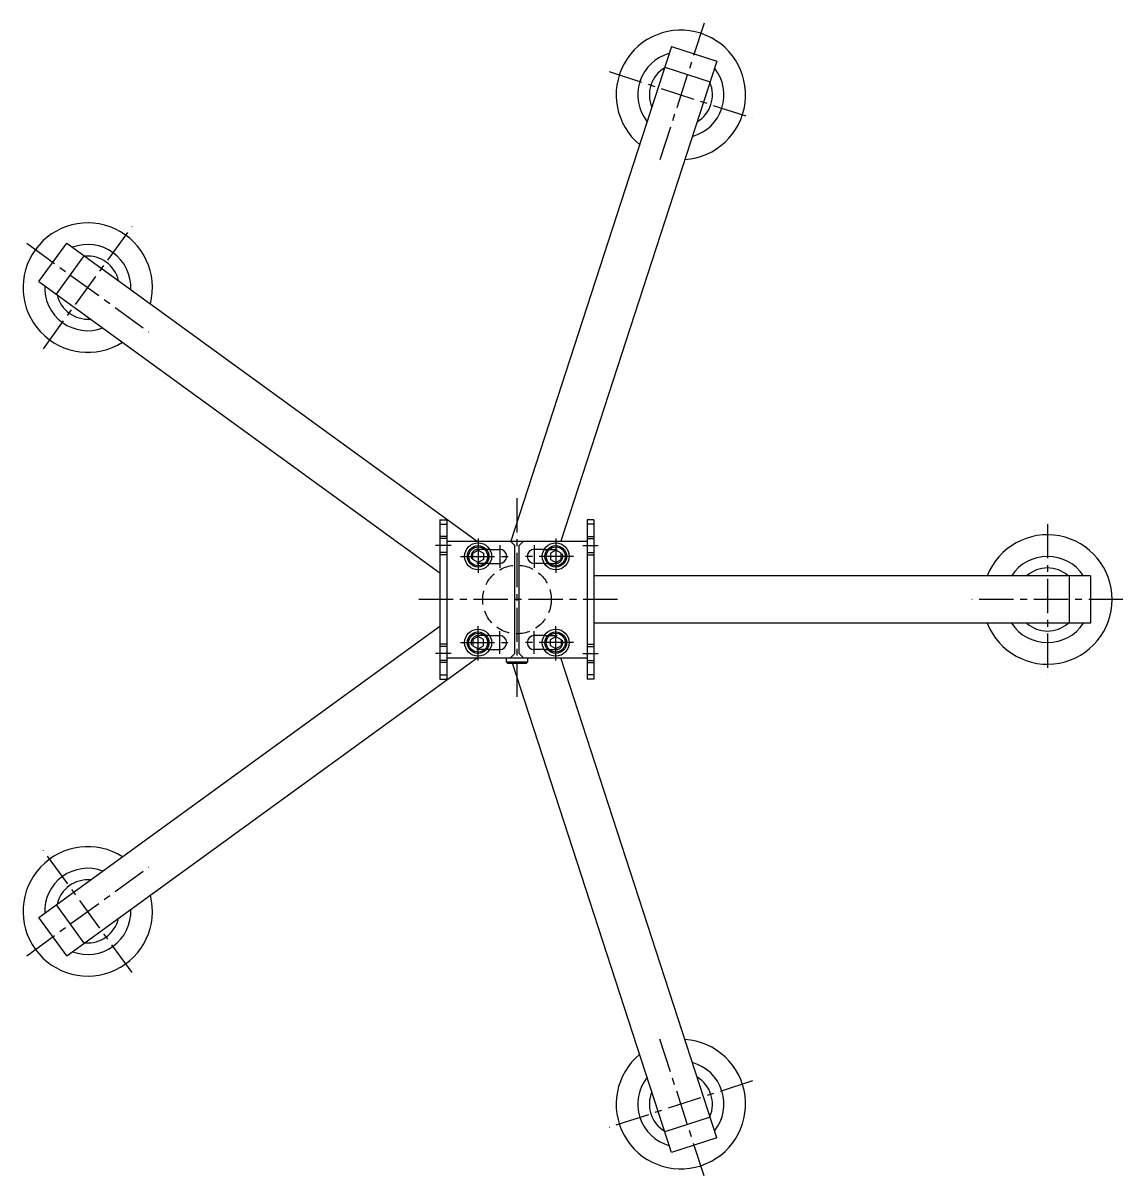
# Model space of a CAD drawing. Extents: x 0 to 1220, y -8 to 1248.
# Drawn here: x 0 to 510, y 713 to 1248 of the extents above; entities that cross this region are included whole.
import ezdxf

# ---------------------------------------------------------------- set-up
doc = ezdxf.new("R2010")
doc.units = 0
doc.header["$LTSCALE"] = 0.5
doc.linetypes.add('CENTER', pattern=[50.8, 31.75, -6.35, 6.35, -6.35])
doc.linetypes.add('DASHED', pattern=[19.05, 12.7, -6.35])
doc.layers.get('0').update_dxf_attribs({"linetype": 'CONTINUOUS'})
doc.layers.add('CENTER', color=1, linetype='CENTER')

msp = doc.modelspace()

# ---------------------------------------------------------------- linework, layer by layer
at = {"color": 7, "linetype": 'CONTINUOUS'}
for p, q in [((300.76, 1236.7), (226.22, 1007.32)), ((300.76, 1236.7), (321.68, 1229.9)), ((321.68, 1229.9), (249.36, 1007.32)), ((297.66, 1227.19), (318.59, 1220.39)), ((7.35, 1127.77), (20.29, 1145.57)), ((20.29, 1145.57), (210.57, 1007.32)), ((15.44, 1121.89), (28.38, 1139.69)), ((7.35, 1127.77), (193.32, 992.66)), ((193.32, 1017.32), (193.32, 943.32)), ((193.32, 1017.32), (196.52, 1017.32)), ((196.52, 1017.32), (196.52, 943.32)), ((264.72, 1017.32), (261.52, 1017.32)), ((261.52, 1017.32), (261.52, 943.32)), ((264.72, 1017.32), (264.72, 943.32)), ((193.32, 1015.32), (196.52, 1015.32)), ((264.72, 1015.32), (261.52, 1015.32)), ((196.52, 1009.57), (193.32, 1009.57)), ((196.52, 1008.57), (193.32, 1008.57)), ((196.52, 1007.32), (261.52, 1007.32)), ((228.02, 1005.32), (226.02, 1007.32)), ((228.02, 955.32), (228.02, 1005.32)), ((230.02, 1005.32), (232.02, 1007.32)), ((230.02, 955.32), (230.02, 1005.32)), ((261.52, 1009.57), (264.72, 1009.57)), ((261.52, 1008.57), (264.72, 1008.57)), ((196.52, 1002.07), (193.32, 1002.07)), ((196.52, 1001.07), (193.32, 1001.07)), ((208.52, 1001.76), (211.02, 1003.21)), ((208.52, 998.88), (208.52, 1001.76)), ((211.02, 1003.21), (213.52, 1001.76)), ((213.52, 1001.76), (213.52, 998.88)), ((216.36, 1003.57), (221.02, 1003.57)), ((241.68, 1003.57), (237.02, 1003.57)), ((247.02, 1003.21), (244.52, 1001.76)), ((244.52, 1001.76), (244.52, 998.88)), ((249.52, 1001.76), (247.02, 1003.21)), ((249.52, 998.88), (249.52, 1001.76)), ((261.52, 1002.07), (264.72, 1002.07)), ((261.52, 1001.07), (264.72, 1001.07)), ((211.02, 997.43), (208.52, 998.88)), ((213.52, 998.88), (211.02, 997.43)), ((216.36, 997.07), (221.02, 997.07)), ((241.68, 997.07), (237.02, 997.07)), ((244.52, 998.88), (247.02, 997.43)), ((247.02, 997.43), (249.52, 998.88)), ((495.02, 991.32), (264.72, 991.32)), ((485.02, 991.32), (485.02, 969.32)), ((495.02, 991.32), (495.02, 969.32)), ((7.35, 832.87), (193.32, 967.98)), ((495.02, 969.32), (264.72, 969.32)), ((211.02, 963.21), (208.52, 961.76)), ((213.52, 961.76), (211.02, 963.21)), ((216.36, 963.57), (221.02, 963.57)), ((241.68, 963.57), (237.02, 963.57)), ((244.52, 961.76), (247.02, 963.21)), ((247.02, 963.21), (249.52, 961.76)), ((196.52, 959.57), (193.32, 959.57)), ((196.52, 958.57), (193.32, 958.57)), ((208.52, 961.76), (208.52, 958.88)), ((208.52, 958.88), (211.02, 957.43)), ((211.02, 957.43), (213.52, 958.88)), ((213.52, 958.88), (213.52, 961.76)), ((216.36, 957.07), (221.02, 957.07)), ((241.68, 957.07), (237.02, 957.07)), ((244.52, 958.88), (244.52, 961.76)), ((247.02, 957.43), (244.52, 958.88)), ((249.52, 958.88), (247.02, 957.43)), ((249.52, 961.76), (249.52, 958.88)), ((261.52, 959.57), (264.72, 959.57)), ((261.52, 958.57), (264.72, 958.57)), ((20.29, 815.07), (210.57, 953.32)), ((196.52, 952.07), (193.32, 952.07)), ((196.52, 953.32), (261.52, 953.32)), ((224.02, 953.32), (224.02, 951.47)), ((224.02, 951.47), (224.62, 950.87)), ((224.02, 951.47), (234.02, 951.47)), ((226.02, 953.32), (228.02, 955.32)), ((232.02, 953.32), (230.02, 955.32)), ((233.42, 950.87), (234.02, 951.47)), ((234.02, 951.47), (234.02, 953.32)), ((321.68, 730.74), (249.36, 953.32)), ((261.52, 952.07), (264.72, 952.07)), ((196.52, 951.07), (193.32, 951.07)), ((224.62, 950.87), (233.42, 950.87)), ((300.76, 723.94), (227.02, 950.87)), ((261.52, 951.07), (264.72, 951.07)), ((193.32, 945.32), (196.52, 945.32)), ((193.32, 943.32), (196.52, 943.32)), ((264.72, 945.32), (261.52, 945.32)), ((264.72, 943.32), (261.52, 943.32)), ((28.38, 820.95), (15.44, 838.75)), ((20.29, 815.07), (7.35, 832.87)), ((318.59, 740.25), (297.66, 733.45)), ((321.68, 730.74), (300.76, 723.94))]:
    msp.add_line(p, q, dxfattribs=at)
at = {"color": 3, "linetype": 'DASHED'}
for p, q in [((216.36, 1003.57), (211.02, 1003.57)), ((241.68, 1003.57), (247.02, 1003.57)), ((216.36, 997.07), (211.02, 997.07)), ((241.68, 997.07), (247.02, 997.07)), ((216.36, 963.57), (211.02, 963.57)), ((241.68, 963.57), (247.02, 963.57)), ((216.36, 957.07), (211.02, 957.07)), ((241.68, 957.07), (247.02, 957.07))]:
    msp.add_line(p, q, dxfattribs=at)
at = {"color": 7, "linetype": 'CONTINUOUS'}
for centre, radius in [((211.02, 1000.32), 6.25), ((211.02, 1000.32), 5), ((247.02, 1000.32), 6.25), ((247.02, 1000.32), 5), ((211.02, 1000.32), 4.4), ((247.02, 1000.32), 4.4), ((211.02, 960.32), 6.25), ((211.02, 960.32), 5), ((211.02, 960.32), 4.4), ((247.02, 960.32), 6.25), ((247.02, 960.32), 5), ((247.02, 960.32), 4.4)]:
    msp.add_circle(centre, radius, dxfattribs=at)
at = {"color": 3, "linetype": 'DASHED'}
msp.add_circle((229.02, 980.32), 15.9, dxfattribs=at)
at = {"color": 7, "linetype": 'CONTINUOUS'}
for centre, radius, start, end in [((305.04, 1214.28), 30, 273.5102, 230.4898), ((305.04, 1214.28), 19.98, 105.4086, 218.5914), ((305.04, 1214.28), 14.62, 120.8094, 203.1906), ((305.04, 1214.28), 19.98, 285.4086, 38.5914), ((305.04, 1214.28), 14.62, 300.8094, 23.1906), ((30, 1124.92), 30, 345.5102, 302.4898), ((30, 1124.92), 19.98, 357.4086, 110.5914), ((30, 1124.92), 14.62, 12.8094, 95.1906), ((30, 1124.92), 19.98, 177.4086, 290.5914), ((30, 1124.92), 14.62, 192.8094, 275.1906), ((475.02, 980.32), 30, 201.5102, 158.4898), ((221.02, 1000.32), 3.25, 270, 90), ((237.02, 1000.32), 3.25, 90, 270), ((475.02, 980.32), 19.98, 33.4086, 146.5914), ((475.02, 980.32), 14.62, 48.8094, 131.1906), ((475.02, 980.32), 19.98, 213.4086, 326.5914), ((475.02, 980.32), 14.62, 228.8094, 311.1906), ((221.02, 960.32), 3.25, 270, 90), ((237.02, 960.32), 3.25, 90, 270), ((30, 835.73), 30, 57.5102, 14.4898), ((30, 835.73), 19.98, 69.4086, 182.5914), ((30, 835.73), 14.62, 84.8094, 167.1906), ((30, 835.73), 19.98, 249.4086, 2.5914), ((30, 835.73), 14.62, 264.8094, 347.1906), ((305.04, 746.36), 30, 129.5102, 86.4898), ((305.04, 746.36), 19.98, 321.4086, 74.5914), ((305.04, 746.36), 19.98, 141.4086, 254.5914), ((305.04, 746.36), 14.62, 336.8094, 59.1906), ((305.04, 746.36), 14.62, 156.8094, 239.1906)]:
    msp.add_arc(centre, radius, start, end, dxfattribs=at)
at = {"color": 3, "linetype": 'DASHED'}
for centre, start, end in [((211.02, 1000.32), 90, 270), ((247.02, 1000.32), 270, 90), ((211.02, 960.32), 90, 270), ((247.02, 960.32), 270, 90)]:
    msp.add_arc(centre, 3.25, start, end, dxfattribs=at)
at = {"layer": 'CENTER', "color": 1, "linetype": 'CENTER'}
for p, q in [((315.85, 1247.57), (294.22, 1180.99)), ((271.75, 1225.1), (338.32, 1203.46)), ((9.43, 1096.6), (50.57, 1153.23)), ((1.68, 1145.49), (58.32, 1104.34)), ((229.02, 1027.32), (229.02, 933.32)), ((475.02, 1015.32), (475.02, 945.32)), ((198.52, 1005.32), (191.32, 1005.32)), ((211.02, 1008.57), (211.02, 992.07)), ((221.02, 1005.57), (221.02, 995.07)), ((237.02, 1005.57), (237.02, 995.07)), ((247.02, 1008.57), (247.02, 992.07)), ((259.52, 1005.32), (266.72, 1005.32)), ((202.77, 1000.32), (226.27, 1000.32)), ((255.27, 1000.32), (231.77, 1000.32)), ((275.62, 980.32), (182.42, 980.32)), ((510.02, 980.32), (440.02, 980.32)), ((211.02, 952.07), (211.02, 968.57)), ((247.02, 952.07), (247.02, 968.57)), ((221.02, 955.07), (221.02, 965.57)), ((237.02, 955.07), (237.02, 965.57)), ((202.77, 960.32), (226.27, 960.32)), ((255.27, 960.32), (231.77, 960.32)), ((198.52, 955.32), (191.32, 955.32)), ((259.52, 955.32), (266.72, 955.32)), ((50.57, 807.41), (9.43, 864.04)), ((1.68, 815.15), (58.32, 856.3)), ((315.85, 713.07), (294.22, 779.65)), ((338.32, 757.18), (271.75, 735.54))]:
    msp.add_line(p, q, dxfattribs=at)

doc.saveas('drawing.dxf')
